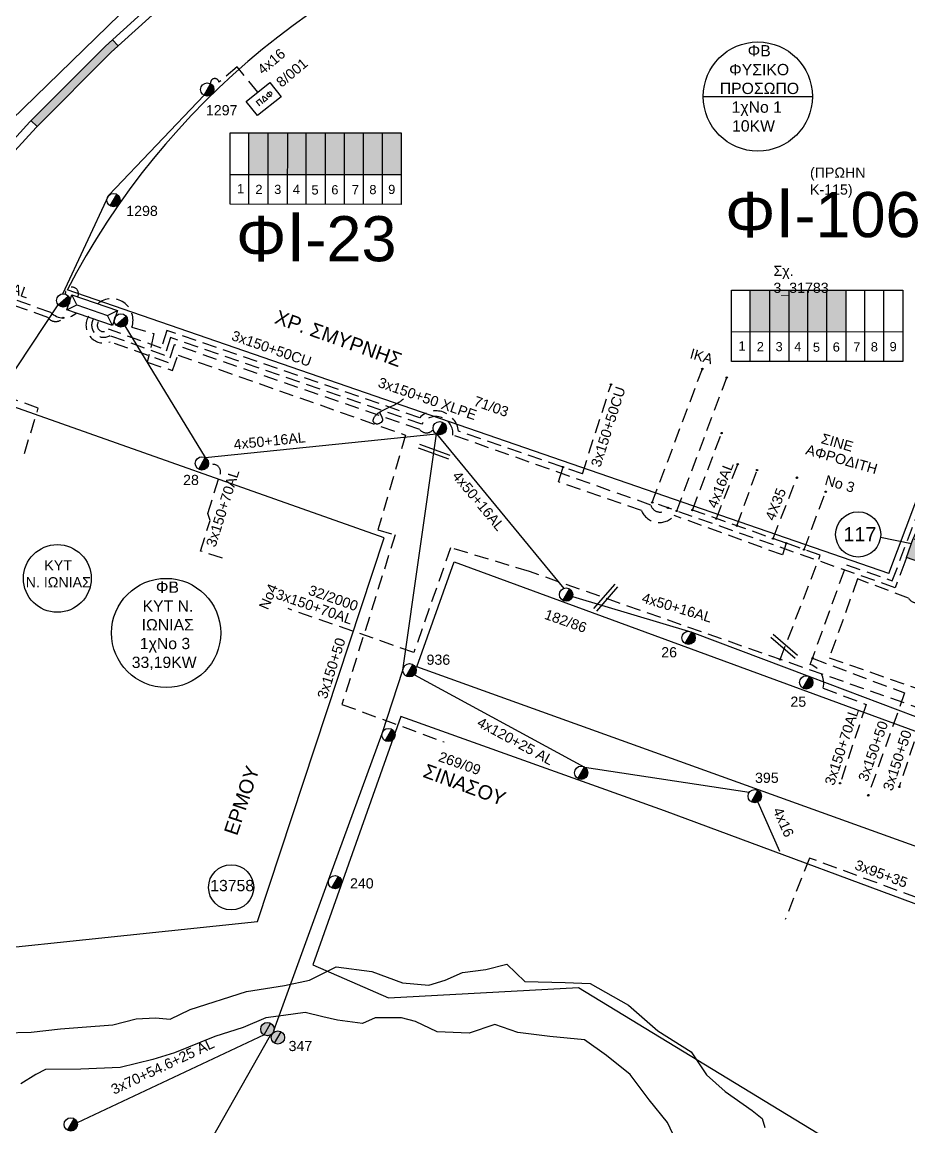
# Model space of a CAD drawing. Header units: millimetres. Extents: x 1091 to 3521, y 1177 to 2968.
# Drawn here: x 2947.2 to 3104.3, y 2255.6 to 2451.3 of the extents above; entities that cross this region are included whole.
import ezdxf
from ezdxf.enums import TextEntityAlignment as Align
from ezdxf.lldxf.tags import DXFTag

# ---------------------------------------------------------------- set-up
doc = ezdxf.new("R2010")
doc.units = ezdxf.units.MM
doc.linetypes.add('DASHED', pattern=[19.05, 12.7, -6.35])
for name, color, linetype, lineweight in [('3x150+35', 7, 'DASHED', 30), ('3x150+50', 7, 'Continuous', 30), ('3x150+50 XLPE', 7, 'SYN_LINE', 30), ('3x150+70', 7, 'Continuous', 30), ('4X35', 7, 'DASHED', 30), ('Άγνωστα', 7, 'Continuous', 30), ('Γυμνά εναέρια ΧΤ (3Φ) 4x50AL', 7, 'Continuous', 30), ('Γυμνά εναέρια ΧΤ και ΦΟΠ (3Φ)   4x50+16AL', 7, 'Continuous', 30), ('Εναέρια παροχή ΧΤ 4x16', 7, 'SYN_LINE', 30), ('Καλωδια Χ.Τ 3x95+35', 7, 'DASHED', 30), ('Καλώδια ΧΤ   3x150+50CU', 7, 'DASHED', 30), ('Καλώδια ΧΤ   3x150+70AL', 7, 'DASHED', 30), ('Καλώδια ΧΤ   3x150AL+50CU', 7, 'DASHED', 30), ('Συνεστραμμένα ΧΤ   3x70+54.6+25 AL', 7, 'SYN_LINE', 30), ('Συνεστραμμένα ΧΤ   4x120+25 AL', 7, 'SYN_LINE', 30), ('Υπόγεια Καλώδια Δικτύου ΧΤ   .15', 7, 'DASHED', 30), ('Υπόγεια καλώδια Παροχών ΧΤ   4x16AL', 7, 'DASHED', 30)]:
    doc.layers.add(name, color=color, linetype=linetype, lineweight=lineweight)
for name, color, linetype in [('Link Box 4 Διευθύνσεων', 7, 'Continuous'), ('Pillar OTE', 7, 'Continuous'), ('Pillar Δημοτικού Φωτισμού', 7, 'Continuous'), ('TEXT ΚΑΛΩΔΙΩΝ', 7, 'Continuous'), ('ΑΓΝΩΣΤΟ ΥΠΟΓΕΙΟ ΚΑΛΩΔΙΟ', 7, 'DASHED'), ('Στύλος Ξύλινος', 7, 'Continuous'), ('Στύλος Ξύλινος @ 1', 7, 'Continuous'), ('Στύλος ΦΜ', 7, 'Continuous'), ('Στύλος ΦΜ @ 1', 7, 'Continuous'), ('Συνδέσεις', 7, 'Continuous'), ('Τομή', 7, 'Continuous'), ('Υποσταθμός εναέριος 2 στύλων', 7, 'Continuous'), ('Υποσταθμός πόλεως', 7, 'Continuous'), ('Υπόβαθρο ΔΕΗ', 7, 'Continuous'), ('ΦΥΣΙΚΟ ΑΕΡΙΟ', 7, 'NATURAL_GAS_SUPPLY')]:
    doc.layers.add(name, color=color, linetype=linetype)
doc.styles.add('arial', font='arial.ttf')
doc.styles.get("Standard").update_dxf_attribs({"font": 'arial.ttf', "height": 1.8})
tags = doc.linetypes.add('NATURAL_GAS_SUPPLY', pattern='A,12.7,-5.08,["ΦΑ",Standard,S=2.54,R=0,X=-2.54,Y=-1.27],-5.08', length=22.86).pattern_tags.tags
tags[6] = DXFTag(74, 10)
doc.linetypes.add('PRANES_1r', pattern='A,0.5,[137,SPECLINE.shx,S=1,R=180,X=0,Y=0],0.5', length=1)
doc.linetypes.add('SYN_LINE', pattern='A,0.5,-0.0001,["/\\/\\/\\/",Standard,S=0.1,R=0,X=0,Y=-0.05],-0.25', length=0.7501)

# ---------------------------------------------------------------- blocks, each defined once
blk = doc.blocks.new('ΥΠΑΡΧΩΝ ΤΣΙΜΕΝΤΕΝΙΟΣ ΣΤΥΛΟΣ')
at = {"layer": 'Στύλος ΦΜ'}
blk.add_hatch(color=7, dxfattribs=at).paths.add_polyline_path([(-1.29, -2.28, 0.574793), (2.62, 0, 0.268822), (1.3, 2.27)])
at = {"layer": 'Στύλος ΦΜ', "color": 7}
blk.add_line((-1.29, -2.28), (1.3, 2.27), dxfattribs=at)
blk.add_circle((0, 0), 2.62, dxfattribs=at)
at = {"layer": 'Στύλος ΦΜ', "flags": 4}
for tag, p in [('ΑΡΙΘΜΟΣ', (-4.68, 8.05)), ('ΤΥΠΟΣ', (-4.91, 3.03))]:
    blk.add_attdef(tag, p, '', height=4, dxfattribs=at)
blk = doc.blocks.new('ΥΠΑΡΧΩΝ ΞΥΛΙΝΟΣ ΣΤΥΛΟΣ')
at = {"layer": 'Στύλος Ξύλινος'}
h = blk.add_hatch(color=7, dxfattribs=at)
h.paths.add_polyline_path([(-2.62, 0, 0.270008), (-1.29, -2.28), (1.3, 2.27, 0.576266)])
h.paths.add_polyline_path([(-1.29, -2.28, 0.574793), (2.62, 0, 0.268822), (1.3, 2.27)])
at = {"layer": 'Στύλος Ξύλινος', "color": 7}
blk.add_line((-1.29, -2.28), (1.3, 2.27), dxfattribs=at)
blk.add_circle((0, 0), 2.62, dxfattribs=at)
at = {"layer": 'Στύλος Ξύλινος', "color": 1, "flags": 4}
for tag, p in [('ΑΡΙΘΜΟΣ', (-4.91, 8.6)), ('ΤΥΠΟΣ', (-4.85, 3.39))]:
    blk.add_attdef(tag, p, '', height=4, dxfattribs=at)
blk = doc.blocks.new('ΥΠΟΣΤΑΘΜΟΣ ΕΝΑΕΡΙΟΣ ΕΠΙ 2 ΣΤΥΛΩΝ')
at = {"layer": 'Υποσταθμός εναέριος 2 στύλων', "linetype": 'Continuous'}
for points in [[(-11.97, -2.11, 0.574793), (-8.45, -0.07, 0.268822), (-9.64, 1.98)], [(9.68, -2.15, 0.574793), (13.19, -0.1, 0.268822), (12.01, 1.95)]]:
    blk.add_hatch(color=256, dxfattribs=at).paths.add_polyline_path(points)
for p, q in [((-11.97, -2.11), (-9.64, 1.98)), ((9.68, -2.15), (12.01, 1.95))]:
    blk.add_line(p, q, dxfattribs=at)
for centre in [(-10.81, -0.07), (10.84, -0.1)]:
    blk.add_circle(centre, 2.36, dxfattribs=at)
at = {"layer": 'Υποσταθμός πόλεως', "linetype": 'Continuous', "ltscale": 40}
blk.add_lwpolyline([(-8.57, 2.82), (8.57, 2.82), (8.57, -2.82), (-8.57, -2.82)], close=True, dxfattribs=at)
for points in [[(-5.75, 0), (-8.57, 2.82)], [(-8.57, -2.82), (-5.75, 0)], [(-5.75, 0), (5.75, 0)], [(5.75, 0), (8.57, 2.82)], [(8.57, -2.82), (5.75, 0)]]:
    blk.add_lwpolyline(points, dxfattribs=at)
at = {"layer": 'Υποσταθμός εναέριος 2 στύλων', "ltscale": 40, "flags": 1}
for tag, p in [('ΜΕΤΑΣΧΗΜΑΤΙΣΜΟΣ', (14.09, 2.51)), ('ΙΣΧΥΣ', (14.07, -0.28)), ('ΑΡΙΘΜΟΣ', (14.19, -3))]:
    blk.add_attdef(tag, p, '', height=1.8, dxfattribs=at)
blk = doc.blocks.new('LINK BOX 4 ΑΝΑΧΩΡΗΣΕΩΝ')
at = {"layer": 'Link Box 4 Διευθύνσεων', "ltscale": 40}
blk.add_hatch(color=256, dxfattribs=at).paths.add_polyline_path([(-3.54, 0), (-3.54, -4.67), (3.54, -4.67), (3.54, 0)])
for p, q in [((-3.54, 0), (-5.33, 0)), ((5.33, 0), (3.54, 0)), ((-3.54, -4.67), (-5.33, -4.67)), ((5.33, -4.67), (3.54, -4.67))]:
    blk.add_line(p, q, dxfattribs=at)
blk.add_lwpolyline([(-3.54, -4.67), (-3.54, 0), (3.54, 0), (3.54, -4.67)], close=True, dxfattribs=at)
blk = doc.blocks.new('_ΣΥΝΔΕΣΗ')
at = {"layer": 'Συνδέσεις', "linetype": 'SYN_LINE', "ltscale": 40}
blk.add_hatch(color=256, dxfattribs=at).paths.add_polyline_path([(0.5, -0.01, 1), (-0.5, -0.01, 1)])
at = {"layer": 'Συνδέσεις'}
blk.add_circle((0, -0.01), 0.5, dxfattribs=at)
blk = doc.blocks.new('PILLAR ΔΗΜΟΤΙΚΟΥ ΦΩΤΙΣΜΟΥ')
at = {"layer": 'Pillar Δημοτικού Φωτισμού', "ltscale": 40}
for p, q in [((-3.64, 2), (3.07, 2)), ((-3.64, -2), (-3.64, 2)), ((3.07, 2), (3.07, -2)), ((3.07, -2), (-3.64, -2))]:
    blk.add_line(p, q, dxfattribs=at)
at = {"layer": 'Pillar Δημοτικού Φωτισμού', "insert": (-2.13, 0.69), "char_height": 1.3575, "width": 109.961, "attachment_point": 1}
blk.add_mtext('{\\fArial|b1|i0|c161|p34;ΠΔΦ}', dxfattribs=at)
blk = doc.blocks.new('ΤΟΜΗ')
at = {"layer": 'Τομή', "ltscale": 40}
for p, q in [((11.33, -0.65), (-11.4, -0.65)), ((11.33, -3.42), (-11.4, -3.42))]:
    blk.add_line(p, q, dxfattribs=at)

msp = doc.modelspace()

# ---------------------------------------------------------------- hatches: boundary and pattern name
at = {"layer": 'Καλώδια ΧΤ   3x150AL+50CU', "linetype": 'DASHED', "lineweight": -3, "ltscale": 0.2}
h = msp.add_hatch(color=133, dxfattribs=at)
h.dxf.hatch_style = 1
h.paths.add_polyline_path([(2990.77, 2431.65), (2987.33, 2431.65), (2987.33, 2424.29), (2990.77, 2424.28)])
h = msp.add_hatch(color=206, dxfattribs=at)
h.dxf.hatch_style = 1
h.paths.add_polyline_path([(2990.77, 2424.28), (2994.21, 2424.28), (2994.21, 2431.65), (2990.77, 2431.65)])
h = msp.add_hatch(color=2, dxfattribs=at)
h.dxf.hatch_style = 1
h.paths.add_polyline_path([(2997.5, 2431.65), (2994.21, 2431.65), (2994.21, 2424.28), (2997.5, 2424.28)])
h = msp.add_hatch(color=5, dxfattribs=at)
h.dxf.hatch_style = 1
h.paths.add_polyline_path([(2997.5, 2424.28), (3000.89, 2424.27), (3000.89, 2431.65), (2997.5, 2431.65)])
h = msp.add_hatch(color=30, dxfattribs=at)
h.dxf.hatch_style = 1
h.paths.add_polyline_path([(3000.89, 2424.27), (3004.29, 2424.27), (3004.29, 2431.65), (3000.89, 2431.65)])
h = msp.add_hatch(color=6, dxfattribs=at)
h.dxf.hatch_style = 1
h.paths.add_polyline_path([(3007.62, 2424.27), (3007.62, 2431.65), (3004.29, 2431.65), (3004.29, 2424.27)])
h = msp.add_hatch(color=62, dxfattribs=at)
h.dxf.hatch_style = 1
h.paths.add_polyline_path([(3011.01, 2431.65), (3007.62, 2431.65), (3007.62, 2424.27), (3011.01, 2424.26)])
h = msp.add_hatch(color=1, dxfattribs=at)
h.dxf.hatch_style = 1
h.paths.add_polyline_path([(3014.33, 2431.65), (3010.94, 2431.65), (3010.94, 2424.27), (3014.33, 2424.26)])
h = msp.add_hatch(color=2, dxfattribs=at)
h.dxf.hatch_style = 1
h.paths.add_polyline_path([(3079.61, 2403.8), (3076.17, 2403.8), (3076.17, 2396.44), (3079.61, 2396.43)])
h = msp.add_hatch(color=5, dxfattribs=at)
h.dxf.hatch_style = 1
h.paths.add_polyline_path([(3079.61, 2396.43), (3083.05, 2396.43), (3083.05, 2403.8), (3079.61, 2403.8)])
h = msp.add_hatch(color=27, dxfattribs=at)
h.dxf.hatch_style = 1
h.paths.add_polyline_path([(3086.34, 2403.8), (3083.05, 2403.8), (3083.05, 2396.43), (3086.34, 2396.43)])
h = msp.add_hatch(color=6, dxfattribs=at)
h.dxf.hatch_style = 1
h.paths.add_polyline_path([(3086.34, 2396.43), (3089.73, 2396.42), (3089.73, 2403.8), (3086.34, 2403.8)])
h = msp.add_hatch(color=133, dxfattribs=at)
h.dxf.hatch_style = 1
h.paths.add_polyline_path([(3089.73, 2396.42), (3093.13, 2396.42), (3093.13, 2403.8), (3089.73, 2403.8)])
at = {"layer": 'Υπόβαθρο ΔΕΗ', "linetype": 'Continuous', "lineweight": -3, "ltscale": 0.1}
h = msp.add_hatch(color=256, dxfattribs=at)
h.dxf.hatch_style = 1
h.paths.add_polyline_path([(2890.88, 2307.54), (2889.41, 2307.87), (2885, 2290.67), (2884.74, 2289.44), (2886.2, 2289.08), (2886.46, 2290.32)])
h.paths.add_polyline_path([(2900.59, 2339.36), (2902.77, 2345.14), (2901.36, 2345.65), (2899.17, 2339.86), (2894.85, 2326.62), (2896.28, 2326.18)])
h.paths.add_polyline_path([(2915.82, 2378.37), (2917.78, 2382.26), (2916.41, 2382.87), (2914.45, 2378.99), (2908.3, 2363.66), (2909.72, 2363.17)])
h.paths.add_polyline_path([(2937.11, 2417.07), (2937.18, 2417.16), (2935.97, 2418.04), (2935.87, 2417.91), (2928.16, 2405.91), (2925.83, 2401.39), (2927.16, 2400.7), (2929.46, 2405.16)])
h.paths.add_polyline_path([(2962.95, 2445.93), (2964.2, 2447.06), (2963.15, 2448.13), (2961.91, 2447.01), (2948.73, 2433.82), (2949.82, 2432.79)])
h.paths.add_polyline_path([(2991.49, 2469.37), (2995.49, 2472.13), (2994.58, 2473.32), (2990.62, 2470.59), (2978.18, 2461.49), (2978.95, 2460.2)])
h.paths.add_polyline_path([(3032.13, 2490.46), (3031.59, 2491.85), (3015.25, 2484.77), (3012.41, 2483.29), (3013.16, 2481.99), (3015.9, 2483.41)])
h.paths.add_polyline_path([(3070.52, 2503.64), (3070.01, 2505.05), (3052.02, 2499.19), (3051.09, 2498.87), (3051.63, 2497.47), (3052.49, 2497.76)])

# ---------------------------------------------------------------- linework, layer by layer
at = {"lineweight": -3, "ltscale": 0.2}
msp.add_line((3067.84, 2438.08), (3087.17, 2438.08), dxfattribs=at)
for centre in [(3077.51, 2438.08), (2972.67, 2343.06)]:
    msp.add_circle(centre, 9.67, dxfattribs=at)
at = {"layer": '3x150+35', "color": 206, "lineweight": -3, "ltscale": 0.2}
msp.add_lwpolyline([(2947.57, 2374.87), (2950.02, 2382.89), (2942.17, 2385.65), (2939.47, 2377.62, 0.683676), (2937.06, 2376.28, -8.636527)], format="xyb", dxfattribs=at)
at = {"layer": '3x150+50', "color": 30, "linetype": 'DASHED', "lineweight": -3, "ltscale": 0.2}
msp.add_lwpolyline([(2960.58, 2401.38, -0.756856), (2966.61, 2397.23), (2970.51, 2396.08), (2969.33, 2391), (2973.8, 2389.54), (2974.78, 2392.29), (3015.11, 2378.1), (3010.18, 2361.33), (3013.24, 2360.42), (3003.83, 2330.41), (3021.91, 2323.75)], format="xyb", dxfattribs=at)
at = {"layer": '3x150+50', "color": 27, "linetype": 'DASHED', "lineweight": -3, "ltscale": 0.2}
msp.add_lwpolyline([(3087.21, 2338.57), (3103.5, 2332.43), (3097.06, 2314.29)], dxfattribs=at)
at = {"layer": '3x150+50', "color": 1, "linetype": 'DASHED', "lineweight": -3, "ltscale": 0.2}
msp.add_lwpolyline([(3110.09, 2330.12), (3107.59, 2331.01), (3102.55, 2315.78)], dxfattribs=at)
at = {"layer": '3x150+50', "color": 206, "linetype": 'DASHED', "lineweight": -3, "ltscale": 0.2}
msp.add_arc((2955.97, 2403.14), 1.17, 332.6271, 182.705, dxfattribs=at)
at = {"layer": '3x150+50 XLPE', "color": 6, "linetype": 'DASHED', "lineweight": -3, "ltscale": 0.2}
msp.add_lwpolyline([(3019.99, 2379.08, -0.480899), (3017.63, 2379.07), (2974.11, 2394.12), (2973.07, 2390.91), (2962.73, 2394.64, -0.723703), (2958.95, 2399.2, -0.723703)], format="xyb", dxfattribs=at)
at = {"layer": '3x150+50 XLPE', "color": 62, "linetype": 'DASHED', "lineweight": -3, "ltscale": 0.2}
msp.add_lwpolyline([(3061.57, 2365.21, -0.647665), (3058.56, 2365.72), (3023.47, 2378.11, 0.787628), (3017.96, 2380.02), (2973.46, 2395.37), (2972.44, 2392.21), (2962.68, 2395.73, -0.788055), (2959.8, 2398.67)], format="xyb", dxfattribs=at)
msp.add_lwpolyline([(3103.54, 2355.61), (3101.83, 2351.07), (3058.81, 2366.18)], dxfattribs=at)
at = {"layer": '3x150+70', "color": 133, "linetype": 'DASHED', "lineweight": -3, "ltscale": 0.2}
msp.add_lwpolyline([(3107.29, 2349.41, -0.598871), (3104.22, 2349.21), (3095.18, 2352.62), (3090.17, 2338.63), (3116.98, 2329.37, -0.940521), (3116.09, 2325.82), (3114.47, 2326.3)], format="xyb", dxfattribs=at)
at = {"layer": '4X35', "color": 1, "lineweight": -3, "ltscale": 0.2}
msp.add_lwpolyline([(3080.2, 2359.79), (3084.43, 2370.56)], dxfattribs=at)
at = {"layer": 'Pillar OTE', "lineweight": -3, "ltscale": 40}
for points in [[(2984, 2419.01), (2984, 2431.65), (3014.33, 2431.65), (3014.33, 2418.98), (2984, 2419.01)], [(2987.33, 2419.01), (2987.33, 2431.65)], [(2990.77, 2419), (2990.77, 2431.65)], [(2994.2, 2419), (2994.21, 2431.65)], [(2997.5, 2419), (2997.5, 2431.65)], [(3000.89, 2418.99), (3000.89, 2431.65)], [(3004.29, 2418.99), (3004.29, 2431.65)], [(3007.62, 2418.98), (3007.62, 2431.65)], [(3011.01, 2418.98), (3011.01, 2431.65)], [(2984, 2424.29), (3014.33, 2424.26)], [(3072.84, 2391.16), (3072.84, 2403.8), (3103.17, 2403.8), (3103.17, 2391.13), (3072.84, 2391.16)], [(3076.17, 2391.15), (3076.17, 2403.8)], [(3079.61, 2391.15), (3079.61, 2403.8)], [(3083.05, 2391.15), (3083.05, 2403.8)], [(3086.34, 2391.14), (3086.34, 2403.8)], [(3089.73, 2391.14), (3089.73, 2403.8)], [(3093.13, 2391.14), (3093.13, 2403.8)], [(3096.46, 2391.13), (3096.46, 2403.8)], [(3099.85, 2391.13), (3099.85, 2403.8)], [(3072.84, 2396.44), (3103.17, 2396.41)]]:
    msp.add_lwpolyline(points, dxfattribs=at)
at = {"layer": 'Άγνωστα', "lineweight": -3}
msp.add_lwpolyline([(3010.39, 2382.2), (3010.72, 2381.69), (3010.91, 2381.27), (3010.99, 2380.94), (3010.98, 2380.68), (3010.91, 2380.49), (3010.78, 2380.35), (3010.63, 2380.25), (3010.49, 2380.18), (3010.36, 2380.13), (3010.24, 2380.09), (3010.15, 2380.06), (3010.06, 2380.05), (3009.99, 2380.05), (3009.92, 2380.06), (3009.86, 2380.08), (3009.8, 2380.11), (3009.74, 2380.14), (3009.67, 2380.18), (3009.61, 2380.23), (3009.55, 2380.28), (3009.5, 2380.33), (3009.45, 2380.39), (3009.41, 2380.45), (3009.38, 2380.52), (3009.36, 2380.59), (3009.35, 2380.66), (3009.36, 2380.74), (3009.37, 2380.81), (3009.39, 2380.89), (3009.41, 2380.97), (3009.45, 2381.06), (3009.49, 2381.14), (3009.54, 2381.23), (3009.59, 2381.32), (3009.66, 2381.41), (3009.73, 2381.5), (3009.8, 2381.6), (3009.89, 2381.69), (3009.98, 2381.78), (3010.09, 2381.87), (3010.2, 2381.97), (3010.33, 2382.06), (3010.46, 2382.15), (3010.61, 2382.24), (3010.78, 2382.34), (3010.96, 2382.44), (3011.15, 2382.54), (3011.37, 2382.65), (3011.6, 2382.75), (3011.84, 2382.87), (3012.1, 2382.98), (3012.36, 2383.1), (3012.61, 2383.22), (3012.87, 2383.34), (3013.11, 2383.46), (3013.34, 2383.57), (3013.55, 2383.69), (3013.74, 2383.81), (3013.92, 2383.91), (3014.07, 2384.02), (3014.21, 2384.11), (3014.33, 2384.2), (3014.43, 2384.28), (3014.51, 2384.34), (3014.57, 2384.39), (3014.62, 2384.43), (3014.66, 2384.46), (3014.68, 2384.47), (3014.7, 2384.49), (3014.7, 2384.49), (3014.71, 2384.5), (3014.71, 2384.5), (3014.71, 2384.5), (3014.71, 2384.5), (3014.71, 2384.5), (3014.71, 2384.5), (3014.71, 2384.5), (3014.71, 2384.5), (3014.71, 2384.5), (3014.71, 2384.5)], dxfattribs=at)
at = {"layer": 'ΑΓΝΩΣΤΟ ΥΠΟΓΕΙΟ ΚΑΛΩΔΙΟ', "color": 2, "lineweight": -3, "ltscale": 0.2}
msp.add_lwpolyline([(2988.94, 2438.87), (2985.27, 2443.32), (2982.04, 2440.6, 1.047111), (2980.56, 2440.35, -0.2401)], format="xyb", dxfattribs=at)
at = {"layer": 'ΑΓΝΩΣΤΟ ΥΠΟΓΕΙΟ ΚΑΛΩΔΙΟ', "color": 62, "lineweight": -3, "ltscale": 0.2}
for points in [[(3058.81, 2366.18), (3067.68, 2389.82)], [(3063.13, 2364.66), (3072.01, 2388.3)]]:
    msp.add_lwpolyline(points, dxfattribs=at)
at = {"layer": 'ΑΓΝΩΣΤΟ ΥΠΟΓΕΙΟ ΚΑΛΩΔΙΟ', "color": 1, "lineweight": -3, "ltscale": 0.2}
for points in [[(3065.93, 2364.83), (3071.09, 2378.47)], [(3073.79, 2362.05), (3077.37, 2371.9)], [(3085.71, 2357.83), (3089.53, 2368.06)], [(3082.54, 2358.96), (3065.93, 2364.83)]]:
    msp.add_lwpolyline(points, dxfattribs=at)
msp.add_lwpolyline([(3081.46, 2338.36), (3088.57, 2356.81), (3082.54, 2358.96), (3081.85, 2356.88), (3062.7, 2363.86, -0.565298), (3056.89, 2364.75), (3042.18, 2369.8), (3043, 2372.43)], format="xyb", dxfattribs=at)
at = {"layer": 'Γυμνά εναέρια ΧΤ (3Φ) 4x50AL', "color": 6, "lineweight": -3, "ltscale": 0.1}
msp.add_lwpolyline([(2991.76, 2272.61), (3001.47, 2299.25), (3010.93, 2325.24), (3014.64, 2336.45), (3020.56, 2378.3)], dxfattribs=at)
at = {"layer": 'Γυμνά εναέρια ΧΤ και ΦΟΠ (3Φ)   4x50+16AL', "color": 2, "lineweight": -3, "ltscale": 0.1}
for points in [[(2962.55, 2420.59), (2979.39, 2438.3)], [(2954.36, 2403.14), (2962.55, 2420.59)]]:
    msp.add_lwpolyline(points, dxfattribs=at)
at = {"layer": 'Γυμνά εναέρια ΧΤ και ΦΟΠ (3Φ)   4x50+16AL', "color": 5, "lineweight": -3, "ltscale": 0.1}
for points in [[(2965.36, 2397.46), (2979.61, 2374.11), (3020.56, 2378.3), (3043.16, 2350.96)], [(3044.66, 2349.49), (3065.83, 2343.21), (3086.66, 2335.33), (3139.85, 2315.24), (3163.47, 2305.82)]]:
    msp.add_lwpolyline(points, dxfattribs=at)
at = {"layer": 'Γυμνά εναέρια ΧΤ και ΦΟΠ (3Φ)   4x50+16AL', "color": 30, "lineweight": -3, "ltscale": 0.1}
msp.add_lwpolyline([(2956.94, 2207.6), (2974.4, 2242.2), (2991.14, 2271.83)], dxfattribs=at)
at = {"layer": 'Εναέρια παροχή ΧΤ 4x16', "color": 6, "linetype": 'SYN_LINE', "lineweight": -3, "ltscale": 12}
msp.add_lwpolyline([(3077.51, 2313.11), (3081.37, 2304.42)], dxfattribs=at)
at = {"layer": 'Καλωδια Χ.Τ 3x95+35', "color": 133, "lineweight": -3, "ltscale": 0.2}
msp.add_lwpolyline([(3129.88, 2288.83), (3115.5, 2294.27), (3112.93, 2293.49), (3086.64, 2303.19), (3082.35, 2292.29)], dxfattribs=at)
at = {"layer": 'Καλώδια ΧΤ   3x150+50CU', "color": 1, "lineweight": -3, "ltscale": 0.2}
msp.add_lwpolyline([(3046.42, 2371.25), (3024.46, 2378.83, 0.634743), (3017.62, 2381.19), (2972.82, 2396.65), (2971.8, 2393.5), (2962.47, 2396.86, -0.95341), (2960.65, 2398.14)], format="xyb", dxfattribs=at)
msp.add_lwpolyline([(3046.42, 2371.25), (3051.5, 2387.09)], dxfattribs=at)
at = {"layer": 'Καλώδια ΧΤ   3x150+70AL', "color": 133, "lineweight": -3, "ltscale": 0.2}
for points in [[(2956.72, 2399.73, -0.402843), (2952.24, 2399.83), (2922.59, 2410.31), (2920.82, 2407.86), (2899.99, 2415.06, 0.727101), (2894.61, 2416.92), (2858.61, 2429.4)], [(2954.45, 2398.88, -0.504318), (2951.7, 2398.96), (2922.96, 2409.12), (2921.19, 2406.68), (2899.75, 2414.09, -0.532849), (2894.19, 2416.01), (2860.53, 2427.59)]]:
    msp.add_lwpolyline(points, format="xyb", dxfattribs=at)
at = {"layer": 'Καλώδια ΧΤ   3x150+70AL', "color": 5, "lineweight": -3, "ltscale": 0.2}
msp.add_lwpolyline([(2982.68, 2356.33), (2978.76, 2357.55), (2980.48, 2363), (2980.05, 2364.22), (2982.25, 2371.19, 0.768034), (2980.08, 2372.58, 1.559023)], format="xyb", dxfattribs=at)
at = {"layer": 'Καλώδια ΧΤ   3x150+70AL', "color": 1, "lineweight": -3, "ltscale": 0.2}
for points in [[(3107.05, 2329.39), (3037.08, 2353.92), (3023.08, 2358.15), (3016.56, 2339.61)], [(3016.56, 2339.61), (2994.28, 2347.36)]]:
    msp.add_lwpolyline(points, dxfattribs=at)
at = {"layer": 'Καλώδια ΧΤ   3x150+70AL', "color": 27, "lineweight": -3, "ltscale": 0.2}
msp.add_lwpolyline([(3086.8, 2337.46, -0.389363), (3089.09, 2333.3), (3096.7, 2330.39), (3092.08, 2316.42)], format="xyb", dxfattribs=at)
at = {"layer": 'Συνεστραμμένα ΧΤ   3x70+54.6+25 AL', "color": 206, "lineweight": -3, "ltscale": 15}
msp.add_lwpolyline([(2925.73, 2338.93), (2936.64, 2375.72), (2953.57, 2401.19)], dxfattribs=at)
at = {"layer": 'Συνεστραμμένα ΧΤ   3x70+54.6+25 AL', "color": 30, "linetype": 'SYN_LINE', "lineweight": -3, "ltscale": 15}
msp.add_lwpolyline([(2990.03, 2271.86), (2956.93, 2256.26)], dxfattribs=at)
at = {"layer": 'Συνεστραμμένα ΧΤ   4x120+25 AL', "color": 6, "lineweight": -3, "ltscale": 15}
msp.add_lwpolyline([(3016.69, 2335.65), (3046.79, 2319.31), (3075.99, 2314.83)], dxfattribs=at)
at = {"layer": 'Υπόβαθρο ΔΕΗ', "linetype": 'Continuous', "lineweight": -3, "ltscale": 0.1}
for points in [[(2942.16, 2426.61), (2948.53, 2433.62), (2961.91, 2447.01), (2976.59, 2460.33), (2990.62, 2470.59), (2998.68, 2476.15), (3015.25, 2484.77), (3035.2, 2493.42), (3052.02, 2499.19), (3070.38, 2505.17), (3088.68, 2510.2)], [(2943.33, 2425.66), (2949.62, 2432.59), (2962.95, 2445.93), (2977.54, 2459.17), (2991.49, 2469.37), (2999.46, 2474.86), (3015.9, 2483.41), (3035.75, 2492.02), (3052.49, 2497.76), (3070.82, 2503.73), (3089.07, 2508.76)], [(2963.15, 2448.13), (2964.2, 2447.06)], [(2948.73, 2433.82), (2949.82, 2432.79)]]:
    msp.add_lwpolyline(points, dxfattribs=at)
at = {"layer": 'Υπόβαθρο ΔΕΗ', "lineweight": -3, "ltscale": 0.1}
for points in [[(3100.74, 2353.57), (3158.23, 2506.29), (3153.47, 2509.27), (3038.47, 2471.86)], [(3100.74, 2353.57), (2955.16, 2403.81)], [(3011.28, 2359.91), (2944.5, 2383.55), (2907.66, 2287.73), (2912.18, 2283.93)], [(2912.18, 2283.93), (2988.87, 2291.95), (3011.28, 2359.91)], [(3137.95, 2313.73), (3130.97, 2296.06), (3017.07, 2337.06), (3023.73, 2355.65), (3137.95, 2313.73)], [(3172.13, 2301.28), (3144.62, 2310.95), (3134.61, 2284.44), (3116.64, 2290.86), (3061, 2311.57), (3014.26, 2328.26), (2998.68, 2284.24), (3012.08, 2278.41), (3045.72, 2280.27), (3142.22, 2221.5)]]:
    msp.add_lwpolyline(points, dxfattribs=at)
at = {"layer": 'Υπόβαθρο ΔΕΗ', "lineweight": -3}
msp.add_lwpolyline([(3104.71, 2358.83), (3099.26, 2359.97)], dxfattribs=at)
at = {"layer": 'Υπόβαθρο ΔΕΗ', "linetype": 'PRANES_1r', "lineweight": -3, "ltscale": 0.5}
for points in [[(2943.96, 2272.22), (2948.77, 2272.34), (2953.96, 2272.95), (2957.8, 2273.25), (2963.21, 2273.61), (2967.36, 2274.69), (2970.78, 2274.87), (2973.36, 2274.63), (2976.91, 2276.37), (2986.94, 2279.52), (2993.66, 2280.58), (2998.08, 2281.54), (3002.79, 2283.94), (3009.12, 2283.07), (3014.53, 2281.05), (3019.23, 2280.67), (3022.11, 2281.53), (3025.19, 2282.88), (3029.32, 2283.45), (3033.06, 2284.41), (3036.23, 2281.34), (3043.37, 2281.15), (3047.78, 2280.96), (3054.6, 2277.12), (3059.81, 2272.6), (3065.67, 2268.83), (3068.43, 2264.79), (3071.74, 2261.83), (3076.51, 2258.48), (3078.26, 2257.06), (3078.73, 2255.46)], [(3062.99, 2253.19), (3061.51, 2256.32), (3058.28, 2260.33), (3054.88, 2264.86), (3050.69, 2268.18), (3046.77, 2270.96), (3040.66, 2271.57), (3035, 2272.27), (3030.9, 2273.67), (3026.39, 2272.15), (3020.72, 2272.41), (3016.88, 2274.24), (3014.35, 2274.85), (3009.73, 2274.85), (3007.49, 2273.89), (3003.03, 2274.44), (3000.42, 2275.06), (2997.33, 2275.81), (2993.48, 2275.27), (2990.33, 2274.85), (2986.34, 2273.14), (2981.33, 2271.56), (2974.17, 2268.67), (2970.32, 2267.51), (2964.56, 2266.07), (2957.55, 2265.79), (2951.31, 2265.72), (2949.6, 2264.84), (2946.91, 2263.17)]]:
    msp.add_lwpolyline(points, dxfattribs=at)
at = {"layer": 'Υπόβαθρο ΔΕΗ', "lineweight": -3}
msp.add_circle((3095.29, 2360.51), 4, dxfattribs=at)
at = {"layer": 'Υπόβαθρο ΔΕΗ', "lineweight": -3, "ltscale": 0.1}
for centre, radius in [((2953.4, 2352.71), 6), ((2984.19, 2297.99), 4)]:
    msp.add_circle(centre, radius, dxfattribs=at)
msp.add_arc((3075.36, 2341.66), 135.32, 105.8207, 152.6613, dxfattribs=at)
at = {"layer": 'Υπόγεια Καλώδια Δικτύου ΧΤ   .15', "color": 27, "lineweight": -3, "ltscale": 0.2}
msp.add_lwpolyline([(3086.8, 2337.46), (3093.19, 2355.11), (3101.33, 2352.3), (3113.38, 2384.32), (3128.67, 2378.87), (3135.3, 2395.91), (3150.33, 2390.63), (3153.93, 2401.78, 0.491578), (3154.96, 2403.25, -0.491578)], format="xyb", dxfattribs=at)
at = {"layer": 'Υπόγεια καλώδια Παροχών ΧΤ   4x16AL', "color": 1, "lineweight": -3, "ltscale": 0.2}
msp.add_lwpolyline([(3070.17, 2363.33), (3073.94, 2372.93)], dxfattribs=at)
at = {"layer": 'ΦΥΣΙΚΟ ΑΕΡΙΟ', "color": 85, "linetype": 'NATURAL_GAS_SUPPLY', "lineweight": -3}
msp.add_lwpolyline([(2803.29, 1954.03), (2739.55, 2041.15), (2747.6, 2049.21), (2759.6, 2063.04), (2774.23, 2079.43), (2782.45, 2088.57), (2818.42, 2149.23), (2838.72, 2184.32), (2862.74, 2243.8), (2873.26, 2253.63), (2878.69, 2269.09), (2891.7, 2333.07), (2913.78, 2384.67), (2936.71, 2425.71), (2975.11, 2462.98), (3019.65, 2499.41), (3035.99, 2525.66)], dxfattribs=at)

# ---------------------------------------------------------------- block references
at = {"layer": 'Link Box 4 Διευθύνσεων', "lineweight": -3, "xscale": 0.4999999999999998, "yscale": 0.4999999999999998, "zscale": 0.4999999999999998, "rotation": 70.05334046047433}
msp.add_blockref('LINK BOX 4 ΑΝΑΧΩΡΗΣΕΩΝ', (3104.45, 2358.11), dxfattribs=at)
at = {"layer": 'TEXT ΚΑΛΩΔΙΩΝ', "lineweight": -3, "ltscale": 0.1, "xscale": 0.8, "yscale": 0.8, "zscale": 0.8, "rotation": 38.66615651865794}
msp.add_blockref('PILLAR ΔΗΜΟΤΙΚΟΥ ΦΩΤΙΣΜΟΥ', (2990.12, 2437.76), dxfattribs=at)
at = {"layer": 'Στύλος Ξύλινος @ 1', "lineweight": -3, "ltscale": 40, "xscale": 0.4499999999998181, "yscale": 0.4499999999998181, "zscale": 0.4499999999998181}
msp.add_blockref('ΥΠΑΡΧΩΝ ΞΥΛΙΝΟΣ ΣΤΥΛΟΣ', (2990.61, 2272.88), dxfattribs=at)
at = {"layer": 'Στύλος Ξύλινος @ 1', "lineweight": -3, "ltscale": 40}
ref = msp.add_blockref('ΥΠΑΡΧΩΝ ΞΥΛΙΝΟΣ ΣΤΥΛΟΣ', (2992.48, 2271.39), dxfattribs=dict(at, xscale=0.4499999999998181, yscale=0.4499999999998181, zscale=0.4499999999998181))
ref.add_attrib('ΑΡΙΘΜΟΣ', '347', (2994.37, 2268.99), dxfattribs={"layer": 'Στύλος Ξύλινος', "height": 1.8, "flags": 4})
at = {"layer": 'Στύλος ΦΜ @ 1', "lineweight": -3, "ltscale": 40}
ref = msp.add_blockref('ΥΠΑΡΧΩΝ ΤΣΙΜΕΝΤΕΝΙΟΣ ΣΤΥΛΟΣ', (2979.97, 2439.33), dxfattribs=dict(at, xscale=0.4499999999998181, yscale=0.4499999999998181, zscale=0.4499999999998181))
ref.add_attrib('ΤΥΠΟΣ', '1297', (2979.72, 2434.76), dxfattribs={"layer": 'Στύλος ΦΜ', "height": 1.8, "flags": 4})
ref = msp.add_blockref('ΥΠΑΡΧΩΝ ΤΣΙΜΕΝΤΕΝΙΟΣ ΣΤΥΛΟΣ', (2963.35, 2419.73), dxfattribs=dict(at, xscale=0.4499999999998181, yscale=0.4499999999998181, zscale=0.4499999999998181))
ref.add_attrib('ΤΥΠΟΣ', '1298', (2965.61, 2416.92), dxfattribs={"layer": 'Στύλος ΦΜ', "height": 1.8, "flags": 4})
at = {"layer": 'Στύλος ΦΜ @ 1', "lineweight": -3, "ltscale": 40, "xscale": 0.4499999999998181, "yscale": 0.4499999999998181, "zscale": 0.4499999999998181}
for p in [(3021.14, 2379.33), (3043.54, 2349.85), (3012.07, 2324.98), (3046.21, 2318.29), (2955.78, 2256)]:
    msp.add_blockref('ΥΠΑΡΧΩΝ ΤΣΙΜΕΝΤΕΝΙΟΣ ΣΤΥΛΟΣ', p, dxfattribs=at)
at = {"layer": 'Στύλος ΦΜ @ 1', "lineweight": -3, "ltscale": 40}
ref = msp.add_blockref('ΥΠΑΡΧΩΝ ΤΣΙΜΕΝΤΕΝΙΟΣ ΣΤΥΛΟΣ', (2979.02, 2373.09), dxfattribs=dict(at, xscale=0.4499999999998181, yscale=0.4499999999998181, zscale=0.4499999999998181))
ref.add_attrib('ΑΡΙΘΜΟΣ', '28', (2975.68, 2369.26), dxfattribs={"layer": 'Στύλος ΦΜ', "height": 1.8, "flags": 4})
ref = msp.add_blockref('ΥΠΑΡΧΩΝ ΤΣΙΜΕΝΤΕΝΙΟΣ ΣΤΥΛΟΣ', (3065.24, 2342.19), dxfattribs=dict(at, xscale=0.4499999999998181, yscale=0.4499999999998181, zscale=0.4499999999998181))
ref.add_attrib('ΑΡΙΘΜΟΣ', '26', (3060.39, 2338.74), dxfattribs={"layer": 'Στύλος ΦΜ', "height": 1.8, "flags": 4})
ref = msp.add_blockref('ΥΠΑΡΧΩΝ ΤΣΙΜΕΝΤΕΝΙΟΣ ΣΤΥΛΟΣ', (3015.81, 2336.44), dxfattribs=dict(at, xscale=0.4499999999998181, yscale=0.4499999999998181, zscale=0.4499999999998181))
ref.add_attrib('ΑΡΙΘΜΟΣ', '936', (3018.81, 2337.42), dxfattribs={"layer": 'Στύλος ΦΜ', "height": 1.8, "flags": 4})
ref = msp.add_blockref('ΥΠΑΡΧΩΝ ΤΣΙΜΕΝΤΕΝΙΟΣ ΣΤΥΛΟΣ', (3086.08, 2334.3), dxfattribs=dict(at, xscale=0.4499999999998181, yscale=0.4499999999998181, zscale=0.4499999999998181))
ref.add_attrib('ΑΡΙΘΜΟΣ', '25', (3083.28, 2329.98), dxfattribs={"layer": 'Στύλος ΦΜ', "height": 1.8, "flags": 4})
ref = msp.add_blockref('ΥΠΑΡΧΩΝ ΤΣΙΜΕΝΤΕΝΙΟΣ ΣΤΥΛΟΣ', (3076.95, 2314.15), dxfattribs=dict(at, xscale=0.4499999999998181, yscale=0.4499999999998181, zscale=0.4499999999998181))
ref.add_attrib('ΑΡΙΘΜΟΣ', '395', (3077.01, 2316.5), dxfattribs={"layer": 'Στύλος ΦΜ', "height": 1.8, "flags": 4})
ref = msp.add_blockref('ΥΠΑΡΧΩΝ ΤΣΙΜΕΝΤΕΝΙΟΣ ΣΤΥΛΟΣ', (3002.6, 2298.91), dxfattribs=dict(at, xscale=0.4499999999998181, yscale=0.4499999999998181, zscale=0.4499999999998181))
ref.add_attrib('ΑΡΙΘΜΟΣ', '240', (3005.25, 2297.8), dxfattribs={"layer": 'Στύλος ΦΜ', "height": 1.8, "flags": 4})
at = {"layer": 'Συνδέσεις', "lineweight": -3, "xscale": 0.25, "yscale": 0.25, "zscale": 0.25}
for p in [(2954.45, 2398.88), (3067.68, 2389.82), (3072.01, 2388.3), (3051.5, 2387.09), (3071.09, 2378.47), (3043.01, 2372.43), (3073.94, 2372.94), (3077.37, 2371.91), (3084.43, 2370.57), (3089.54, 2368.06), (3058.81, 2366.18), (3061.57, 2365.22), (3063.14, 2364.67), (3065.93, 2364.83), (3070.17, 2363.33), (3073.79, 2362.06), (3080.2, 2359.79), (3082.54, 2358.96), (3085.71, 2357.83), (3081.46, 2338.36), (3087.21, 2338.58), (3092.08, 2316.43), (3102.55, 2315.78), (3097.06, 2314.29)]:
    msp.add_blockref('_ΣΥΝΔΕΣΗ', p, dxfattribs=at)
at = {"layer": 'Τομή', "lineweight": -3, "xscale": 0.25, "yscale": 0.25, "zscale": 0.25}
for p, rotation in [((3020.38, 2375.63), 339.8630470351996), ((3050.16, 2349.65), 48.93188075510586), ((3082.51, 2341.04), 319.7018167399762)]:
    msp.add_blockref('ΤΟΜΗ', p, dxfattribs=dict(at, rotation=rotation))
at = {"layer": 'Υποσταθμός εναέριος 2 στύλων', "lineweight": -3, "xscale": 0.4999999999999996, "yscale": 0.4999999999999996, "zscale": 0.4999999999999996, "rotation": 340.9600832186778}
msp.add_blockref('ΥΠΟΣΤΑΘΜΟΣ ΕΝΑΕΡΙΟΣ ΕΠΙ 2 ΣΤΥΛΩΝ', (2959.57, 2400.23), dxfattribs=at)

# ---------------------------------------------------------------- texts
at = {"lineweight": -3, "ltscale": 30, "char_height": 1.63, "width": 11.2573, "attachment_point": 1}
for s, insert in [('1', (2985.24, 2422.57)), ('2', (2988.48, 2422.44)), ('3', (2991.81, 2422.44)), ('4', (2995.12, 2422.44)), ('5', (2998.42, 2422.35)), ('6', (3001.94, 2422.38)), ('7', (3005.57, 2422.38)), ('8', (3008.68, 2422.41)), ('9', (3012.01, 2422.44)), ('1', (3074.08, 2394.72)), ('2', (3077.32, 2394.59)), ('3', (3080.65, 2394.59)), ('4', (3083.96, 2394.59)), ('5', (3087.26, 2394.5)), ('6', (3090.78, 2394.53)), ('7', (3094.41, 2394.53)), ('8', (3097.52, 2394.56)), ('9', (3100.85, 2394.59))]:
    msp.add_mtext(s, dxfattribs=dict(at, insert=insert))
at = {"lineweight": -3, "ltscale": 40, "char_height": 2.5, "attachment_point": 1, "style": 'arial'}
for s, insert, width, rotation in [('XΡ. ΣΜΥΡΝΗΣ', (2992.55, 2400.34), 25.1405, 340.4495), ('ΕΡΜΟΥ', (2982.86, 2307.81), 24.2316, 71.3623), ('ΣΙΝΑΣΟΥ', (3018.86, 2319.95), 24.2316, 339.8921)]:
    msp.add_mtext(s, dxfattribs=dict(at, insert=insert, width=width, rotation=rotation))
at = {"layer": 'TEXT ΚΑΛΩΔΙΩΝ', "lineweight": -3, "ltscale": 0.1, "style": 'arial'}
for s, rotation, p in [('4x16', 40, (2991.31, 2444.3)), ('3x150+70AL', 340.5359, (2941.6, 2405.5)), (' 3x150+50CU', 340.9601, (2991.03, 2393.55)), ('3x150+50 XLPE', 340.9351, (3018.98, 2384.56)), ('3x150+50CU', 72.2195, (3050.99, 2379.58)), (' 4x50+16AL', 5.8437, (2990.66, 2377.05)), ('4x16AL', 68.6095, (3070.9, 2369.3)), ('  3x150+70AL', 72.5213, (2982.48, 2364.51)), ('4x50+16AL', 309.5888, (3028.02, 2366.45)), ('4X35', 68.565, (3080.65, 2365.86)), (' 3x150+70AL', 340.8116, (2998.61, 2347.83)), (' 4x50+16AL', 343.479, (3062.86, 2347.65)), ('3x150+50 ', 72.2393, (3002.05, 2337.14)), ('3x150+70AL', 71.7127, (3092.38, 2322.93)), ('   4x120+25 AL', 331.5073, (3033.65, 2324.4)), ('3x150+50', 70.4558, (3097.93, 2322.12)), ('3x150+50', 71.6787, (3102.21, 2320.49)), (' 4x16', 293.9149, (3081.91, 2309.86)), ('3x95+35', 339.7537, (3099.38, 2300.41)), ('3x70+54.6+25 AL', 25.2382, (2972.04, 2266.29))]:
    msp.add_text(s, height=1.8, rotation=rotation, dxfattribs=at).set_placement(p, align=Align.MIDDLE_CENTER)
at = {"layer": 'Άγνωστα', "color": 7, "lineweight": -3, "char_height": 1.8, "attachment_point": 1}
for s, width, heights, insert, rotation in [('8/001', 1.8, [1.99], (2991.97, 2440.98), 40.0489), ('IKA', 10.8205, [0.73], (3065.83, 2393.49), 344.1111), ('71/03', 1.8, [1.99], (3027.61, 2385.07), 340.6274), (' No 3', 10.8205, [0.73], (3089.06, 2371.26), 344.1111), ('No4', 1.8, [1.99], (2989.05, 2347.73), 66.8099), ('32/2000', 1.8, [1.99], (2998.31, 2351.6), 340.6274), ('182/86', 1.8, [1.99], (3040.14, 2347.3), 340.6274), ('269/09', 1.8, [1.99], (3021.36, 2322.09), 340.6274)]:
    msp.add_mtext_dynamic_manual_height_columns(s, width=width, gutter_width=2.31, heights=heights, dxfattribs=dict(at, insert=insert, rotation=rotation))
at = {"layer": 'Άγνωστα', "color": 7, "lineweight": -3}
note = msp.add_mtext_dynamic_manual_height_columns('(ΠΡΩΗΝ ', width=1.8, gutter_width=9.11, heights=[0.73, 0], dxfattribs=dict(at, insert=(3075.84, 2425.5), char_height=1.8, attachment_point=1))
for column, words in zip(note.columns.linked_columns, ['Κ-115)']):
    column.text = words
note = msp.add_mtext_dynamic_manual_height_columns('Σχ. ', width=1.8, gutter_width=2.31, heights=[0.73, 0], dxfattribs=dict(at, insert=(3076.16, 2408.1), char_height=1.8, attachment_point=1))
for column, words in zip(note.columns.linked_columns, ['3_31783']):
    column.text = words
note = msp.add_mtext_dynamic_manual_height_columns('ΣΙΝΕ\\P', width=10.8205, gutter_width=2.31, heights=[0.73, 0], dxfattribs=dict(at, insert=(3076.44, 2382.03), char_height=1.8, attachment_point=1, rotation=344.1111))
for column, words in zip(note.columns.linked_columns, ['\\P']):
    column.text = words
note = msp.add_mtext_dynamic_manual_height_columns('ΑΦΡΟΔΙΤΗ\\P', width=10.8205, gutter_width=2.31, heights=[0.73, 0], dxfattribs=dict(at, insert=(3073.7, 2380.07), char_height=1.8, attachment_point=1, rotation=344.1111))
at = {"layer": 'Άγνωστα', "color": 7, "lineweight": -3, "insert": (3092.68, 2361.8), "char_height": 2.5, "width": 4.551914400963142e-14, "attachment_point": 1}
msp.add_mtext('117', dxfattribs=at)
at = {"layer": 'Υπόβαθρο ΔΕΗ', "lineweight": -3, "char_height": 2, "attachment_point": 1}
for s, heights, insert in [('{\\W8.64836; }ΦΒ \\P{\\W4.42067; }ΦΥΣΙΚΟ \\P{\\W2.28183; }ΠΡΟΣΩΠΟ', [9.11], (3068.99, 2447.19)), ('{\\W5.64925; }1χΝο 1\\P{\\W5.75643; }10KW', [0], (3068.47, 2437.21)), ('{\\W8.64836; }ΦΒ \\P{\\W5.60261; }ΚΥΤ Ν. \\P{\\W5.39435; }ΙΩΝΙΑΣ', [9.11], (2964.15, 2352.17)), ('{\\W5.64925; }1χΝο 3\\P{\\W3.80736; }33,19KW', [0], (2963.63, 2342.19))]:
    msp.add_mtext_dynamic_manual_height_columns(s, width=17.2548, gutter_width=12.5, heights=heights, dxfattribs=dict(at, insert=insert))
at = {"layer": 'Υπόβαθρο ΔΕΗ', "lineweight": -3, "attachment_point": 1}
for s, insert, char_height, width in [('Φ{\\H1.0833x;Ι}-106', (3071.71, 2421.83), 8, 84.6573), ('Φ{\\H1.0833x;Ι}-23', (2985.06, 2417.56), 8, 84.6573), ('{\\W6.13451; }KYT\\P{\\W1.41658; }N. ΙΩΝΙΑΣ', (2946.81, 2355.94), 1.8, 13.2275), ('13758', (2980.49, 2299.31), 2, 84.6573)]:
    msp.add_mtext(s, dxfattribs=dict(at, insert=insert, char_height=char_height, width=width))

doc.saveas('drawing.dxf')
